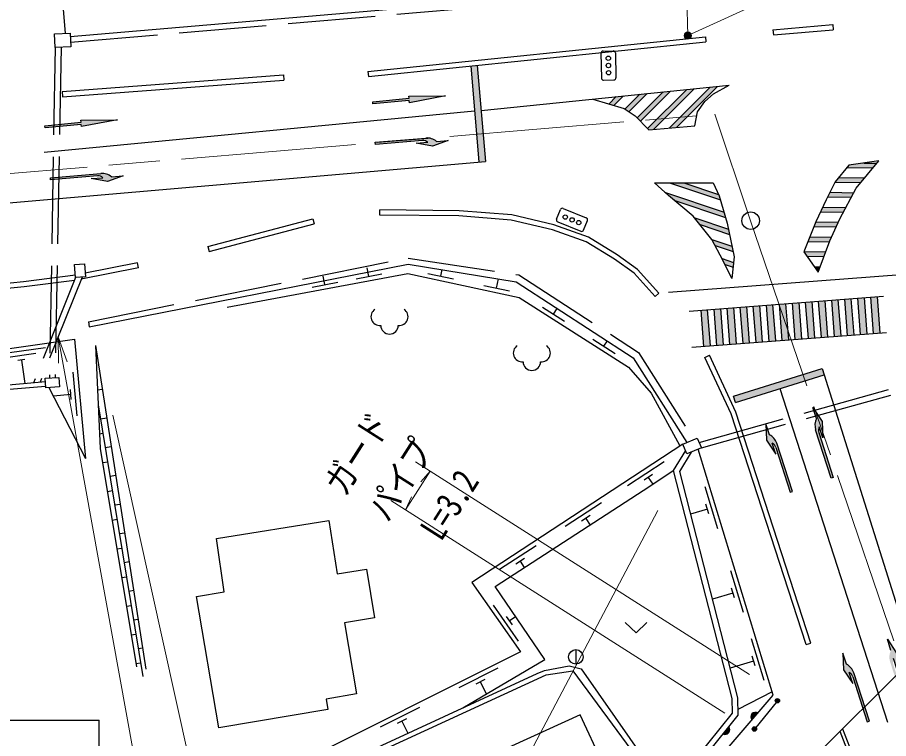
# Model space of a CAD drawing. Units: millimetres at full size, sheet at 1:1000; details may follow other scales. Extents: x 40000 to 680000, y 20000 to 380000.
# Drawn here: x 210126 to 269974, y 271726 to 321284 of the extents above; entities that cross this region are included whole.
import ezdxf
from ezdxf.enums import TextEntityAlignment as Align

# ---------------------------------------------------------------- set-up
doc = ezdxf.new("R2010")
doc.units = ezdxf.units.MM
doc.header["$LTSCALE"] = 1000
doc.linetypes.add('CHAIN', pattern=[18.5, 12, -1.5, 3.5, -1.5])
doc.linetypes.add('DASHED', pattern=[7.5, 6, -1.5])
for name, color, linetype, lineweight in [('M-BGD', 7, 'Continuous', 25), ('M-BMK', 2, 'CHAIN', 13), ('M-BMK-SRVR', 3, 'Continuous', 25), ('M-STR-HTXT', 7, 'Continuous', 13), ('M-STR-STR1', 1, 'Continuous', 25), ('M-STR-STRC', 7, 'Continuous', 25)]:
    doc.layers.add(name, color=color, linetype=linetype, lineweight=lineweight)
doc.styles.add('ＭＳ ゴシック', font='')
doc.styles.get('ＭＳ ゴシック').set_extended_font_data('MS Gothic')

# ---------------------------------------------------------------- blocks, each defined once
blk = doc.blocks.new('ent')
at = {"layer": 'M-BGD'}
for centre, start, end in [((-676, -505), 122.72029, 277.24592), ((676, -505), 262.75408, 57.27971), ((0, -1100), 180, 0)]:
    blk.add_arc(centre, 600, start, end, dxfattribs=at)
blk = doc.blocks.new('open_arrow')
at = {"color": 0, "linetype": 'Continuous', "lineweight": -2}
blk.add_lwpolyline([(7.5, 1.25), (0, 0), (7.5, -1.25)], dxfattribs=at)

msp = doc.modelspace()

# ---------------------------------------------------------------- hatches: boundary and pattern name
at = {"layer": 'M-BGD'}
for points in [[(262188, 274328, -1), (262488, 274328, -1)], [(260994, 273487), (260588, 273011, -0.84072)], [(258598, 272054), (258990, 272542, -0.84072)], [(260607, 272384, -1), (260907, 272384, -1)]]:
    msp.add_hatch(color=256, dxfattribs=at).paths.add_polyline_path(points)
at = {"layer": 'M-STR-HTXT'}
msp.add_hatch(color=256, dxfattribs=at).paths.add_polyline_path([(256404, 320153, -1), (255965, 319914, -0.41421), (256065, 320253, -0.41421)])
msp.add_hatch(color=256, dxfattribs=at).paths.add_polyline_path([(256404, 320153, -1), (255965, 319914, -0.41421), (256065, 320253, -0.41421)])
at = {"layer": 'M-STR-STRC'}
for points in [[(241663, 313253), (242111, 313291), (241716, 317985), (241268, 317939)], [(253384, 316054), (252883, 316003), (251859, 314980), (252135, 314806)], [(254998, 316219), (254497, 316168), (252712, 314383), (252933, 314154)], [(256613, 316383), (256112, 316332), (253423, 313644), (253503, 313560), (253816, 313587)], [(258227, 316548), (257726, 316497), (254910, 313680), (255402, 313722)], [(239525, 315887), (237014, 315873), (237029, 315724), (234540, 315486), (234554, 315336), (237043, 315575), (237057, 315425)], [(251769, 315890), (251268, 315839), (250764, 315334), (251108, 315229)], [(216993, 314243), (214483, 314229), (214497, 314080), (212008, 313842), (212023, 313692), (214511, 313930), (214526, 313781)], [(242111, 313291), (241663, 313253), (241824, 311339), (242272, 311378)], [(238920, 312757), (239717, 312824), (238646, 312433), (237525, 312640), (238322, 312707, 0.20151), (237954, 312826), (234722, 312554), (234710, 312703), (238183, 312996, -0.20151)], [(269175, 311265), (268279, 311279), (267252, 311136), (267122, 310978), (268913, 310950)], [(216598, 310322), (217395, 310389), (216324, 309997), (215203, 310204), (216000, 310271, 0.20151), (215632, 310391), (212400, 310118), (212388, 310268), (215861, 310561, -0.20151)], [(268331, 310252), (266546, 310280), (266300, 309982), (266292, 309966), (268070, 309938)], [(258340, 309031), (258301, 309115), (255904, 309918), (254914, 309914), (258426, 308737)], [(254584, 309279), (254849, 309040), (255227, 308728), (258781, 307537), (258671, 307909)], [(267582, 309239), (265940, 309264), (265782, 308949), (267412, 308923)], [(267036, 308222), (265448, 308247), (265302, 307931), (266867, 307906)], [(256655, 307503), (257024, 307044), (259054, 306364), (258981, 306724)], [(266511, 307205), (264976, 307229), (264850, 306912), (266370, 306889)], [(257843, 306024), (258059, 305616), (259287, 305205), (259214, 305565)], [(266055, 306186), (264571, 306210), (264510, 306056), (264446, 305893), (265918, 305870), (265938, 305923)], [(258537, 304710), (258598, 304594), (258741, 304306), (259290, 304122), (259322, 304447)], [(265657, 305167), (264167, 305190), (264157, 305165), (264366, 304869), (265540, 304851)], [(265280, 304148), (264874, 304154), (265142, 303776)], [(263801, 301682), (263352, 301648), (263543, 299155), (263992, 299189)], [(264698, 301751), (264250, 301716), (264440, 299224), (264889, 299258)], [(265596, 301819), (265147, 301785), (265338, 299292), (265786, 299326)], [(266493, 301888), (266044, 301853), (266235, 299361), (266684, 299395)], [(267390, 301956), (266942, 301922), (267132, 299429), (267581, 299464)], [(268288, 302025), (267839, 301991), (268030, 299498), (268478, 299532)], [(269185, 302094), (268736, 302059), (268927, 299567), (269376, 299601)], [(257519, 301201), (257071, 301167), (257261, 298674), (257710, 298709)], [(258417, 301270), (257968, 301236), (258159, 298743), (258607, 298777)], [(259314, 301339), (258865, 301304), (259056, 298812), (259505, 298846)], [(260211, 301407), (259763, 301373), (259953, 298880), (260402, 298915)], [(261109, 301476), (260660, 301442), (260851, 298949), (261299, 298983)], [(262006, 301545), (261557, 301510), (261748, 299018), (262197, 299052)], [(262903, 301613), (262455, 301579), (262456, 301566), (263038, 299856)], [(263038, 299856), (262456, 301566), (262645, 299086), (263094, 299121)], [(265541, 296733), (265406, 297162), (264095, 296750), (264240, 296324)], [(259321, 295248), (259456, 294819), (264240, 296324), (264095, 296750)], [(265028, 293720), (264782, 294481), (265406, 293526), (265459, 292387), (265213, 293149, 0.20151), (265180, 292763), (266177, 289677), (266035, 289631), (264962, 292948, -0.20151)], [(261790, 292605), (261544, 293366), (261597, 292227), (262221, 291273), (261975, 292034, -0.20151), (262227, 291740), (263225, 288655), (263368, 288701), (262295, 292018, 0.20151)], [(270140, 277789), (269894, 278550), (270518, 277596), (270571, 276457), (270324, 277218, 0.20151), (270292, 276832), (271289, 273746), (271146, 273700), (270074, 277017, -0.20151)], [(267079, 276837), (266833, 277598), (266886, 276459), (267510, 275504), (267264, 276266, -0.20151), (267516, 275972), (268514, 272886), (268656, 272932), (267584, 276249, 0.20151)]]:
    msp.add_hatch(color=256, dxfattribs=at).paths.add_polyline_path(points)

# ---------------------------------------------------------------- linework, layer by layer
at = {"layer": 'M-BGD'}
for p, q in [((213429, 320191), (212907, 326584)), ((213754, 319983), (280129, 325654)), ((262030, 320440), (266134, 320787)), ((262030, 320440), (262059, 320091)), ((262059, 320091), (266164, 320438)), ((266134, 320787), (266164, 320438)), ((234206, 317568), (257392, 319943)), ((234242, 317219), (257427, 319595)), ((257392, 319943), (257427, 319595)), ((213189, 316184), (228413, 317328)), ((228413, 317328), (228439, 316979)), ((234206, 317568), (234242, 317219)), ((213215, 315835), (228439, 316979)), ((213189, 316184), (213215, 315835)), ((235022, 307704), (235026, 308054)), ((240451, 307642), (235022, 307704)), ((240467, 307991), (235026, 308054)), ((244037, 307360), (240451, 307642)), ((244091, 307707), (240467, 307991)), ((246986, 307031), (244091, 307707)), ((223209, 305548), (230429, 307439)), ((223297, 305209), (230518, 307100)), ((230429, 307439), (230518, 307100)), ((246886, 306695), (244037, 307360)), ((249349, 306172), (246986, 307031)), ((249197, 305855), (246886, 306695)), ((251145, 304674), (249197, 305855)), ((251339, 304966), (249349, 306172)), ((223209, 305548), (223297, 305209)), ((252488, 303702), (251145, 304674)), ((252722, 303964), (251339, 304966)), ((218443, 304081), (214505, 303287)), ((218373, 304424), (214788, 303701)), ((218443, 304081), (218373, 304424)), ((234272, 303490), (234161, 304080)), ((214111, 303575), (210543, 303123)), ((231249, 302923), (231139, 303513)), ((233387, 303324), (235157, 303656)), ((238331, 303694), (240090, 303313)), ((239211, 303504), (239308, 303953)), ((253942, 302103), (252488, 303702)), ((254200, 302339), (252722, 303964)), ((210543, 303123), (205402, 302579)), ((214045, 303214), (210584, 302776)), ((230364, 302758), (232134, 303089)), ((242164, 302865), (243923, 302485)), ((243043, 302675), (243182, 303316)), ((210584, 302776), (205438, 302231)), ((253942, 302103), (254200, 302339)), ((246196, 301373), (247714, 300406)), ((246955, 300889), (247211, 301285)), ((214998, 300374), (215066, 300029)), ((215482, 298743), (218955, 276500)), ((249662, 299165), (251180, 298198)), ((250421, 298681), (250655, 299049)), ((212053, 298579), (208587, 298090)), ((211401, 298184), (209322, 297891)), ((257356, 297923), (257674, 298070)), ((259475, 294165), (257674, 298070)), ((210646, 297775), (210161, 297706)), ((210404, 297741), (210631, 296131)), ((259149, 294037), (257356, 297923)), ((214232, 293908), (213958, 296895)), ((195377, 294823), (212045, 296253)), ((195390, 294523), (212065, 295953)), ((212294, 295852), (214804, 290965)), ((213829, 295026), (213765, 295723)), ((215953, 295726), (215629, 295672)), ((213797, 295374), (212596, 295264)), ((215677, 294667), (218747, 275981)), ((264302, 278185), (259149, 294037)), ((264635, 278293), (259475, 294165)), ((216262, 293749), (215839, 293680)), ((216002, 292693), (215774, 292656)), ((216570, 291773), (216164, 291707)), ((216326, 290720), (215986, 290664)), ((254556, 290751), (252047, 289106)), ((216879, 289797), (216488, 289733)), ((253759, 289870), (253174, 289486)), ((253466, 289678), (253786, 289201)), ((216650, 288746), (216312, 288691)), ((258252, 286148), (257379, 289018)), ((250260, 287935), (247751, 286290)), ((217187, 287821), (216812, 287759)), ((257528, 287495), (256368, 287142)), ((257630, 287161), (257427, 287830)), ((216974, 286773), (216637, 286717)), ((249463, 287053), (248877, 286669)), ((249170, 286861), (249468, 286401)), ((217496, 285845), (217136, 285786)), ((245757, 284982), (243248, 283337)), ((217298, 284799), (216963, 284744)), ((217804, 283869), (217461, 283812)), ((244960, 284101), (244374, 283717)), ((244667, 283909), (244950, 283477)), ((260008, 280380), (259135, 283250)), ((217623, 282826), (217288, 282771)), ((218113, 281893), (217785, 281839)), ((259386, 281393), (259182, 282062)), ((259284, 281728), (257868, 281296)), ((217947, 280852), (217614, 280797)), ((242807, 280887), (244521, 278425)), ((243710, 280115), (244110, 279540)), ((243910, 279827), (244340, 280121)), ((218421, 279917), (218109, 279865)), ((218271, 278879), (217939, 278824)), ((261430, 275709), (260556, 278579)), ((218730, 277940), (218433, 277892)), ((248489, 277838), (248489, 276838)), ((264302, 278185), (264635, 278293)), ((260808, 276722), (260604, 277392)), ((218595, 276905), (218265, 276851)), ((243127, 276564), (240445, 275220)), ((260706, 277057), (259082, 276562)), ((242234, 275781), (241608, 275467)), ((241921, 275624), (242341, 274786)), ((261980, 274934), (259617, 273724)), ((262338, 274328), (260757, 272384)), ((237740, 273865), (235057, 272521)), ((236846, 273081), (236220, 272768)), ((236533, 272925), (236951, 272090)), ((260588, 273011), (260994, 273487)), ((258990, 272542), (258598, 272054))]:
    msp.add_line(p, q, dxfattribs=at)
at = {"layer": 'M-BGD', "linetype": 'DASHED'}
for p, q in [((213774, 319583), (280163, 325256)), ((212720, 319213), (212320, 296505)), ((213121, 319233), (212721, 296532)), ((214567, 303441), (211678, 296221)), ((214123, 303408), (211232, 296183)), ((256960, 292082), (273331, 296645)), ((257118, 291711), (273321, 296227))]:
    msp.add_line(p, q, dxfattribs=at)
at = {"layer": 'M-BGD'}
for points in [[(212674, 320154), (213743, 320207), (213789, 319266), (212720, 319213)], [(214057, 304311), (214740, 304361), (214806, 303458), (214123, 303408)], [(212030, 296487), (212968, 296548), (213011, 295898), (212072, 295837)], [(255833, 291947), (256835, 292374), (257118, 291711), (256115, 291284)], [(223799, 285479), (231515, 286707), (232095, 283058), (234112, 283379), (234646, 280026), (232590, 279675), (233423, 274802), (231326, 274443), (231447, 273732), (223962, 272454), (222420, 281486), (224332, 281812)], [(238298, 268578), (241342, 262144), (252674, 267418), (251250, 270479), (250323, 270048), (248778, 273368)]]:
    msp.add_lwpolyline(points, close=True, dxfattribs=at)
at = {"layer": 'M-BGD', "linetype": 'DASHED'}
msp.add_lwpolyline([(214998, 300374), (236960, 304749), (244574, 303594), (252789, 298259), (256584, 292267)], dxfattribs=at)
at = {"layer": 'M-BGD'}
for points in [[(215066, 300029), (236968, 304337), (244389, 303118), (252425, 297899), (256118, 292068)], [(224545, 301362), (236947, 303686), (244606, 302030), (252115, 297247), (253665, 295456), (255600, 291900)], [(191795, 274069), (190294, 287641), (189000, 290179), (196296, 297607), (207169, 298193), (214052, 299165), (214804, 290965)], [(215482, 298743), (215821, 291666), (218298, 276650)], [(255833, 291947), (241351, 282453), (244677, 277676), (228681, 269662)], [(256012, 291525), (255186, 290141), (259203, 274482), (259222, 273471), (255000, 268207)], [(255754, 267356), (262046, 274717), (256901, 291618)], [(256408, 291408), (255615, 290079), (259602, 274536), (259625, 273334), (255278, 267914)], [(240718, 273830), (246363, 277155), (242939, 282174), (253579, 289062), (255186, 290141)], [(251878, 279702), (252628, 279002), (253378, 279702)], [(230932, 269309), (245824, 276189), (246338, 276410), (248035, 276718), (248856, 276508), (254537, 268387)], [(231172, 269069), (246445, 276100), (248286, 276371), (254329, 268190)]]:
    msp.add_lwpolyline(points, dxfattribs=at)
for centre, radius in [((248489, 277338), 500), ((262338, 274328), 150), ((260757, 272384), 150)]:
    msp.add_circle(centre, radius, dxfattribs=at)
for centre, start, end in [((260833, 273213), 59.36905, 219.58679), ((258751, 272332), 241.16275, 41.38049)]:
    msp.add_arc(centre, 318, start, end, dxfattribs=at)
at = {"layer": 'M-BMK'}
msp.add_lwpolyline([(66262, 297114), (166089, 306885), (258031, 314632), (260499, 307316), (283143, 240786)], dxfattribs=at)
at = {"layer": 'M-BMK-SRVR'}
msp.add_circle((260499, 307316), 600, dxfattribs=at)
at = {"layer": 'M-STR-HTXT'}
for p, q in [((256185, 320033), (289537, 335481)), ((256185, 320033), (255756, 334012)), ((224372, 259191), (216691, 293951)), ((260419, 276120), (237483, 290742)), ((236790, 287448), (238484, 290105)), ((238484, 290105), (237846, 289358)), ((258726, 273464), (235790, 288086)), ((236790, 287448), (237198, 288342)), ((237872, 256585), (254128, 287394))]:
    msp.add_line(p, q, dxfattribs=at)
msp.add_lwpolyline([(212927, 299343), (221841, 250114), (239013, 250114)], dxfattribs=at)
msp.add_circle((256185, 320033), 250, dxfattribs=at)
msp.add_circle((256185, 320033), 250, dxfattribs=at)
at = {"layer": 'M-STR-STR1'}
for p, q in [((264419, 270013), (277073, 282636)), ((266817, 272405), (273571, 254710)), ((266636, 272225), (273389, 254532))]:
    msp.add_line(p, q, dxfattribs=at)
at = {"layer": 'M-STR-STRC'}
for p, q in [((250215, 318820), (250247, 317120)), ((250362, 318973), (251062, 318986)), ((251214, 318839), (251247, 317140)), ((241267, 317947), (241824, 311340)), ((241716, 317985), (242272, 311378)), ((241976, 314892), (259029, 316629)), ((250400, 316973), (251100, 316987)), ((251859, 314980), (252883, 316003)), ((252135, 314806), (253384, 316054)), ((252712, 314383), (254497, 316168)), ((252933, 314154), (254998, 316219)), ((253423, 313644), (256112, 316332)), ((253816, 313587), (256613, 316383)), ((254910, 313680), (257726, 316497)), ((255402, 313722), (258227, 316548)), ((250764, 315334), (251268, 315839)), ((251108, 315229), (251769, 315890)), ((211974, 312027), (241528, 314855)), ((200737, 307777), (242272, 311378)), ((268279, 311279), (269175, 311265)), ((267122, 310978), (268913, 310950)), ((266546, 310280), (268331, 310252)), ((254914, 309914), (258426, 308737)), ((255904, 309918), (258301, 309115)), ((266292, 309966), (268070, 309938)), ((254584, 309279), (258671, 307909)), ((265782, 308949), (267412, 308923)), ((265940, 309264), (267582, 309239)), ((255227, 308728), (258781, 307537)), ((265448, 308247), (267036, 308222)), ((247170, 307425), (247434, 308074)), ((247629, 308156), (249204, 307514)), ((265302, 307931), (266867, 307906)), ((247252, 307230), (248826, 306588)), ((249021, 306670), (249286, 307318)), ((256655, 307503), (258981, 306724)), ((257024, 307044), (259054, 306364)), ((264976, 307229), (266511, 307205)), ((264850, 306912), (266370, 306889)), ((257843, 306024), (259214, 305565)), ((264446, 305893), (265918, 305870)), ((264571, 306210), (266055, 306186)), ((258059, 305616), (259287, 305205)), ((258537, 304710), (259322, 304447)), ((264167, 305190), (265657, 305167)), ((264366, 304869), (265540, 304851)), ((258741, 304306), (259290, 304122)), ((264874, 304154), (265280, 304148)), ((254866, 302403), (271119, 303646)), ((256273, 301106), (269634, 302128)), ((263352, 301648), (263543, 299155)), ((263801, 301682), (263992, 299189)), ((264250, 301716), (264440, 299224)), ((264698, 301751), (264889, 299258)), ((265147, 301785), (265338, 299292)), ((265596, 301819), (265786, 299326)), ((266044, 301853), (266235, 299361)), ((266493, 301888), (266684, 299395)), ((266942, 301922), (267132, 299429)), ((267390, 301956), (267581, 299464)), ((267839, 301991), (268030, 299498)), ((268288, 302025), (268478, 299532)), ((268736, 302059), (268927, 299567)), ((269185, 302094), (269376, 299601)), ((257071, 301167), (257261, 298674)), ((257519, 301201), (257710, 298709)), ((257968, 301236), (258159, 298743)), ((258417, 301270), (258607, 298777)), ((258865, 301304), (259056, 298812)), ((259314, 301339), (259505, 298846)), ((259763, 301373), (259953, 298880)), ((260211, 301407), (260402, 298915)), ((260660, 301442), (260851, 298949)), ((261109, 301476), (261299, 298983)), ((261557, 301510), (261748, 299018)), ((262006, 301545), (262197, 299052)), ((262455, 301579), (262645, 299086)), ((262903, 301613), (263094, 299121)), ((256464, 298613), (269824, 299635)), ((259321, 295248), (265406, 297162)), ((265406, 297162), (282963, 241358)), ((259456, 294819), (265541, 296733)), ((262498, 295776), (269910, 272848)), ((259456, 294819), (259321, 295248)), ((190336, 272986), (215736, 272986)), ((215736, 256786), (215736, 272986))]:
    msp.add_line(p, q, dxfattribs=at)
for points in [[(249654, 315674), (251802, 315016), (252569, 314532), (253503, 313560), (256660, 313830), (256848, 314797), (257355, 315497), (257952, 316034), (259029, 316629)], [(237954, 312826), (234722, 312554), (234710, 312703), (238183, 312996)], [(238920, 312757), (239717, 312824), (238646, 312433), (237525, 312640), (238322, 312707)], [(269305, 311421), (267252, 311136), (266300, 309982), (265685, 308755), (264977, 307231), (264157, 305165), (265142, 303776)], [(265142, 303776), (265938, 305923), (266616, 307439), (267753, 309559), (269305, 311421)], [(215632, 310391), (212400, 310118), (212388, 310268), (215861, 310561)], [(216598, 310322), (217395, 310389), (216324, 309997), (215203, 310204), (216000, 310271)], [(253883, 309910), (257924, 309926), (258340, 309031), (258897, 307144), (259361, 304837), (259214, 303353)], [(259214, 303353), (258598, 304594), (257841, 306028), (256550, 307635), (254849, 309040), (253883, 309910)], [(265028, 293720), (264782, 294481), (265406, 293526), (265459, 292387), (265213, 293149)], [(261790, 292605), (261544, 293366), (261597, 292227), (262221, 291273), (261975, 292034)], [(265180, 292763), (266177, 289677), (266035, 289631), (264962, 292948)], [(262227, 291740), (263225, 288655), (263368, 288701), (262295, 292018)], [(270140, 277789), (269894, 278550), (270518, 277596), (270571, 276457), (270324, 277218)], [(267079, 276837), (266833, 277598), (266886, 276459), (267510, 275504), (267264, 276266)], [(267516, 275972), (268514, 272886), (268656, 272932), (267584, 276249)]]:
    msp.add_lwpolyline(points, dxfattribs=at)
for points in [[(239525, 315887), (237057, 315425), (237043, 315575), (234554, 315336), (234540, 315486), (237029, 315724), (237014, 315873)], [(216993, 314243), (214526, 313781), (214511, 313930), (212023, 313692), (212008, 313842), (214497, 314080), (214483, 314229)]]:
    msp.add_lwpolyline(points, close=True, dxfattribs=at)
for centre in [(250721, 318480), (250731, 317980), (250740, 317480), (247765, 307561), (248228, 307372), (248691, 307183)]:
    msp.add_circle(centre, 150, dxfattribs=at)
for centre, radius, start, end in [((250365, 318823), 150, 91.10249, 181.10249), ((251064, 318836), 150, 1.10249, 91.10249), ((250397, 317123), 150, 181.10249, 271.10249), ((251097, 317137), 150, 271.10249, 1.10249), ((237996, 312328), 500, 49.24378, 94.81677), ((238267, 312000), 1000, 49.24378, 94.81677), ((215674, 309892), 500, 49.24378, 94.81677), ((215945, 309564), 1000, 49.24378, 94.81677), ((247573, 308017), 150, 67.807, 157.807), ((247308, 307369), 150, 157.807, 247.807), ((249147, 307375), 150, 337.807, 67.807), ((248882, 306727), 150, 247.807, 337.807), ((265914, 293255), 1000, 152.34149, 197.91449), ((265656, 292917), 500, 152.34149, 197.91449), ((261344, 291710), 1000, 17.91449, 63.48749), ((261752, 291586), 500, 17.91449, 63.48749), ((266633, 275942), 1000, 17.91449, 63.48749), ((267040, 275818), 500, 17.91449, 63.48749)]:
    msp.add_arc(centre, radius, start, end, dxfattribs=at)

# ---------------------------------------------------------------- block references
for p in [(235689, 301223), (245466, 298724)]:
    msp.add_blockref('ent', p)
at = {"layer": 'M-STR-HTXT', "xscale": 240, "yscale": 240, "rotation": 280.3}
msp.add_blockref('open_arrow', (212927, 299343), dxfattribs=at)

# ---------------------------------------------------------------- texts
at = {"layer": 'M-STR-HTXT', "style": 'ＭＳ ゴシック', "width": 0.8}
for s, p in [('ガード', (234704, 290532)), ('パイプ', (237680, 288749)), ('L=3.2', (241033, 287013))]:
    msp.add_text(s, height=1833, rotation=57.481, dxfattribs=at).set_placement(p, align=Align.BOTTOM_CENTER)

doc.saveas('drawing.dxf')
